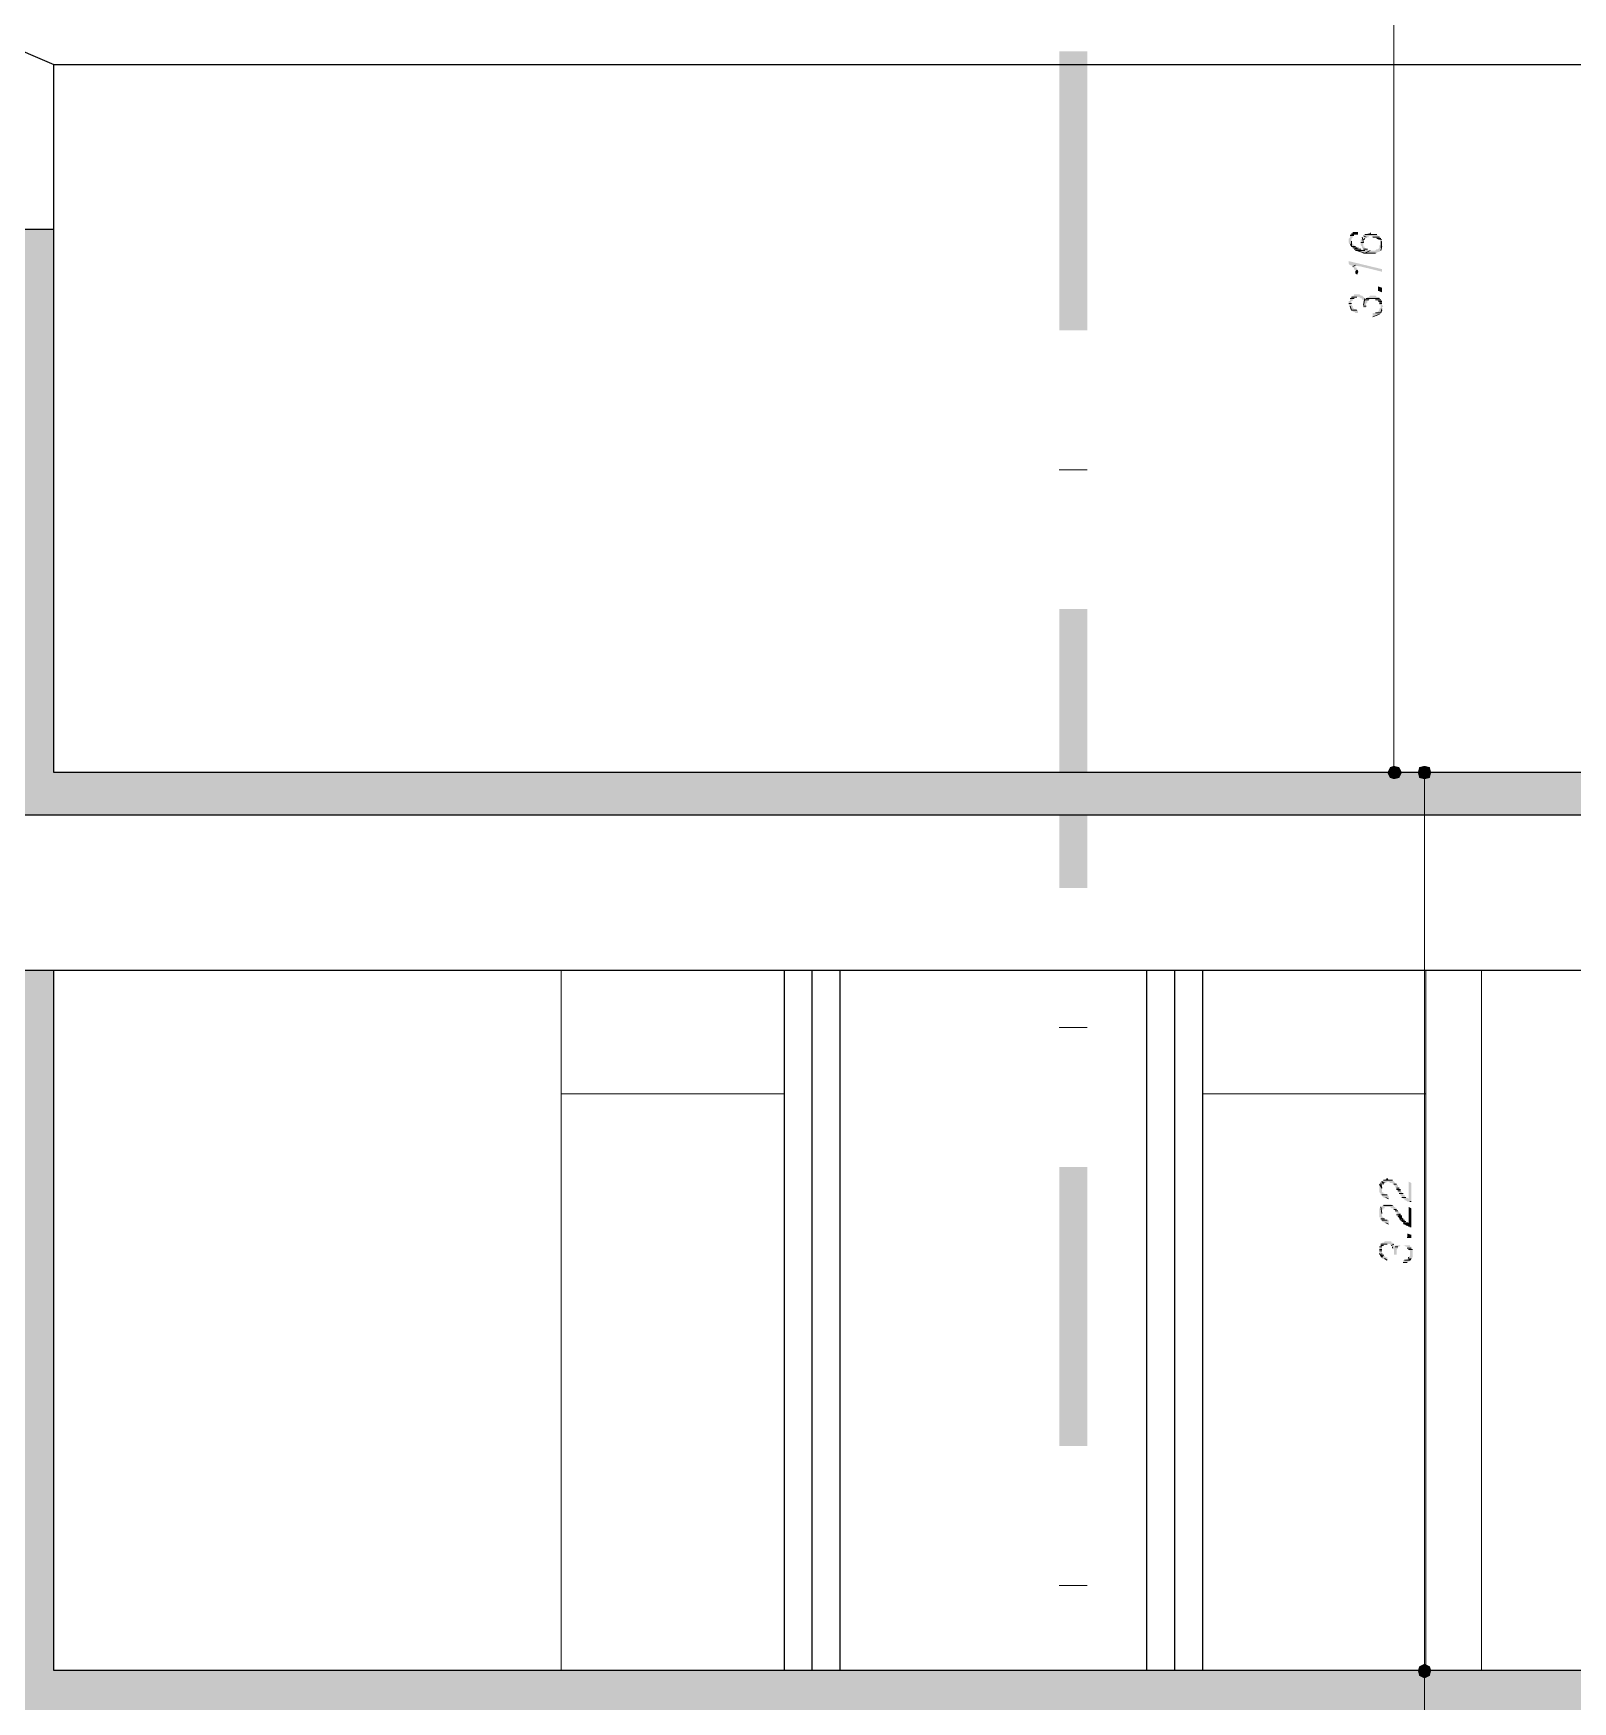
# Model space of a CAD drawing. Header units: millimetres. Extents: x 182 to 575, y -105 to 95.
# Drawn here: x 261.59 to 267.11, y 83.4 to 89.38 of the extents above; entities that cross this region are included whole.
import ezdxf

# ---------------------------------------------------------------- set-up
doc = ezdxf.new("R2010")
doc.units = ezdxf.units.MM
doc.header["$MEASUREMENT"] = 0
doc.layers.add('PDF_Geometry', color=7, linetype='Continuous')
doc.layers.add('PDF_Solid Fills', color=7, linetype='Continuous')

msp = doc.modelspace()

# ---------------------------------------------------------------- hatches: boundary and pattern name
at = {"layer": 'PDF_Solid Fills', "true_color": 0xb9b9b9, "transparency": 33554559}
for points in [[(265.2707, 88.3158), (265.3707, 88.3158), (265.3707, 89.3158), (265.2707, 89.3158)], [(265.2707, 86.3158), (265.3707, 86.3158), (265.3707, 87.3158), (265.2707, 87.3158)], [(261.6659, 83.511), (261.6659, 86.0205), (261.5183, 86.0205), (261.5183, 83.511), (259.5945, 83.511), (259.5945, 82.8015), (259.7945, 82.8015), (259.7945, 83.3586), (270.3516, 83.3586), (270.3516, 82.8015), (270.504, 82.8015), (270.504, 83.511)], [(265.2707, 84.3158), (265.3707, 84.3158), (265.3707, 85.3158), (265.2707, 85.3158)]]:
    msp.add_hatch(color=9, dxfattribs=at).paths.add_polyline_path(points)
h = msp.add_hatch(color=9, dxfattribs=at)
h.paths.add_polyline_path([(271.0088, 87.8205), (269.7088, 87.8205), (269.7088, 88.5301), (271.0088, 88.5301)])
h.paths.add_polyline_path([(269.6088, 87.7205), (271.2088, 87.7205), (271.2088, 88.6777), (268.0088, 88.6777), (268.0088, 86.7301), (261.6659, 86.7301), (261.6659, 88.6777), (259.5945, 88.6777), (259.5945, 87.7205), (259.7945, 87.7205), (259.7945, 88.5301), (261.5183, 88.5301), (261.5183, 86.7301), (259.5945, 86.7301), (259.5945, 86.0205), (259.7945, 86.0205), (259.7945, 86.5777), (270.3516, 86.5777), (270.3516, 86.0205), (270.504, 86.0205), (270.504, 86.7301), (268.1088, 86.7301), (268.1088, 88.5301), (269.6088, 88.5301)], flags=0)
at = {"layer": 'PDF_Solid Fills', "transparency": 33554559}
h = msp.add_hatch(color=256, dxfattribs=at)
h.paths.add_polyline_path([(266.3802, 88.6539), (266.3897, 88.6539), (266.3945, 88.6491), (266.404, 88.6491), (266.4088, 88.6443), (266.4135, 88.6396), (266.4278, 88.6396), (266.4231, 88.6443), (266.4231, 88.6491), (266.4183, 88.6491), (266.4183, 88.6539), (266.4135, 88.6539), (266.4088, 88.6586), (266.3659, 88.6586), (266.3612, 88.6539), (266.3659, 88.6443), (266.3707, 88.6491), (266.3802, 88.6491)])
h.paths.add_polyline_path([(266.3088, 88.6443), (266.3088, 88.6301), (266.3135, 88.6229), (266.3135, 88.6205), (266.3183, 88.6158), (266.3231, 88.611), (266.3278, 88.6062), (266.3326, 88.6062), (266.3326, 88.6015), (266.3373, 88.6015), (266.3421, 88.5967), (266.354, 88.5943), (266.3564, 88.592), (266.4088, 88.592), (266.4131, 88.5962), (266.4183, 88.5967), (266.4231, 88.6015), (266.4278, 88.6062), (266.4278, 88.6205), (266.4243, 88.6062), (266.4231, 88.6062), (266.4231, 88.6205), (266.4183, 88.6205), (266.4183, 88.611), (266.4135, 88.6062), (266.4088, 88.6062), (266.404, 88.6015), (266.3802, 88.6015), (266.3754, 88.6062), (266.3707, 88.6062), (266.3707, 88.611), (266.3659, 88.611), (266.3659, 88.6158), (266.3612, 88.6158), (266.3612, 88.6539), (266.3564, 88.6491), (266.3564, 88.6443), (266.3516, 88.6396), (266.3516, 88.6205), (266.3564, 88.6158), (266.3564, 88.611), (266.3612, 88.6062), (266.3659, 88.6015), (266.3612, 88.6015), (266.3564, 88.6062), (266.3469, 88.6062), (266.3421, 88.611), (266.3373, 88.611), (266.3373, 88.6158), (266.3326, 88.6158), (266.3278, 88.6205), (266.3231, 88.6253), (266.3183, 88.6301), (266.3183, 88.6443), (266.3231, 88.6491), (266.3231, 88.6539), (266.3135, 88.6539), (266.3135, 88.6491)])
for points in [[(266.3183, 88.6586), (266.3421, 88.6586), (266.3421, 88.6681), (266.3231, 88.6681), (266.3231, 88.6634), (266.3183, 88.6634)], [(266.319, 88.5484), (266.3231, 88.5443), (266.3231, 88.5396), (266.3278, 88.5396), (266.3278, 88.5348), (266.3326, 88.5301), (266.3373, 88.5301), (266.3373, 88.5396), (266.3326, 88.5396), (266.3326, 88.5467), (266.3516, 88.5443), (266.4278, 88.5253), (266.4278, 88.5348), (266.3088, 88.5634), (266.3088, 88.5539), (266.3135, 88.5491)], [(266.3326, 88.5205), (266.3373, 88.5158), (266.3421, 88.5158)], [(266.4135, 88.4586), (266.4278, 88.4539), (266.4278, 88.4681), (266.4135, 88.4729)], [(266.3421, 88.3777), (266.3421, 88.3872), (266.3373, 88.3872), (266.3326, 88.392), (266.3278, 88.392), (266.3231, 88.3967), (266.3231, 88.4015), (266.3183, 88.4062), (266.3183, 88.4205), (266.3231, 88.4205), (266.3231, 88.4301), (266.3278, 88.4301), (266.3314, 88.4336), (266.3373, 88.4348), (266.3421, 88.4348), (266.3481, 88.4336), (266.3516, 88.4301), (266.3564, 88.4301), (266.3564, 88.4253), (266.3612, 88.4253), (266.3612, 88.3967), (266.3707, 88.3967), (266.3707, 88.411), (266.3754, 88.4158), (266.3754, 88.4205), (266.3802, 88.4253), (266.385, 88.4253), (266.385, 88.4289), (266.3897, 88.4301), (266.3945, 88.4301), (266.4002, 88.4291), (266.404, 88.4253), (266.4088, 88.4253), (266.4135, 88.4205), (266.4183, 88.4158), (266.4183, 88.4062), (266.4231, 88.4062), (266.4231, 88.3967), (266.4183, 88.392), (266.4183, 88.3872), (266.4135, 88.3824), (266.4088, 88.3777), (266.3945, 88.3777), (266.3945, 88.3634), (266.3993, 88.3634), (266.3993, 88.3646), (266.4135, 88.3682), (266.4183, 88.3729), (266.4231, 88.3777), (266.4278, 88.3824), (266.4278, 88.3967), (266.4326, 88.4015), (266.4278, 88.4062), (266.4278, 88.4205), (266.4231, 88.4253), (266.4183, 88.4301), (266.4183, 88.4348), (266.4088, 88.4348), (266.404, 88.4396), (266.385, 88.4396), (266.3802, 88.4348), (266.3754, 88.4348), (266.3754, 88.4301), (266.3707, 88.4301), (266.3707, 88.4253), (266.3659, 88.4253), (266.3659, 88.4301), (266.3612, 88.4348), (266.3564, 88.4396), (266.3516, 88.4396), (266.3469, 88.4443), (266.3278, 88.4443), (266.3278, 88.4396), (266.3231, 88.4396), (266.3183, 88.4348), (266.3135, 88.4301), (266.3135, 88.4205), (266.3088, 88.4205), (266.3088, 88.4062), (266.3135, 88.3967), (266.3135, 88.392), (266.3183, 88.3872), (266.3231, 88.3872), (266.3231, 88.3824), (266.3294, 88.3808), (266.3326, 88.3777)], [(266.4707, 86.7062), (266.4897, 86.711), (266.4992, 86.7301), (266.4897, 86.7491), (266.4707, 86.7539), (266.4564, 86.7491), (266.4469, 86.7301), (266.4564, 86.711)], [(266.5802, 86.7539), (266.5612, 86.7491), (266.5564, 86.7301), (266.5612, 86.711), (266.5802, 86.7062), (266.5993, 86.711), (266.604, 86.7301), (266.5993, 86.7491)], [(266.4453, 85.2031), (266.4469, 85.2015), (266.4516, 85.2015), (266.4516, 85.211), (266.4469, 85.2158), (266.4373, 85.2158), (266.4373, 85.2205), (266.4326, 85.2205), (266.4326, 85.2253), (266.4278, 85.2253), (266.4278, 85.2491), (266.4326, 85.2539), (266.4326, 85.2586), (266.4421, 85.2586), (266.4469, 85.2634), (266.4516, 85.2634), (266.4564, 85.2586), (266.4659, 85.2586), (266.4659, 85.2539), (266.4707, 85.2539), (266.4707, 85.2491), (266.4754, 85.2491), (266.4754, 85.2443), (266.4802, 85.2396), (266.4802, 85.2348), (266.485, 85.2301), (266.485, 85.2253), (266.4897, 85.2253), (266.4897, 85.2205), (266.4945, 85.2158), (266.4945, 85.211), (266.4992, 85.211), (266.4992, 85.2062), (266.504, 85.2062), (266.504, 85.2015), (266.5088, 85.1999), (266.5088, 85.1967), (266.5147, 85.1955), (266.5183, 85.192), (266.5326, 85.192), (266.5326, 85.2586), (266.5231, 85.2634), (266.5231, 85.2015), (266.5183, 85.2062), (266.5135, 85.2062), (266.5088, 85.211), (266.5088, 85.2158), (266.504, 85.2158), (266.504, 85.2205), (266.4992, 85.2253), (266.4945, 85.2301), (266.4945, 85.2348), (266.4897, 85.2396), (266.4897, 85.2443), (266.485, 85.2443), (266.485, 85.2491), (266.4802, 85.2539), (266.4754, 85.2586), (266.4707, 85.2634), (266.4659, 85.2681), (266.4326, 85.2681), (266.4278, 85.2634), (266.4231, 85.2634), (266.4231, 85.2586), (266.4183, 85.2539), (266.4183, 85.2253), (266.4231, 85.2205), (266.4231, 85.2158), (266.4278, 85.2158), (266.4278, 85.211), (266.4326, 85.2091), (266.4326, 85.2062)], [(266.4516, 85.111), (266.4516, 85.1253), (266.4421, 85.1253), (266.4373, 85.1301), (266.4326, 85.1348), (266.4278, 85.1396), (266.4278, 85.1634), (266.4326, 85.1634), (266.4326, 85.1681), (266.4373, 85.1681), (266.4373, 85.1729), (266.4564, 85.1729), (266.4612, 85.1681), (266.4659, 85.1681), (266.4707, 85.1634), (266.4754, 85.1586), (266.4754, 85.1539), (266.4802, 85.1539), (266.4802, 85.1443), (266.4945, 85.1443), (266.4897, 85.1491), (266.4897, 85.1539), (266.485, 85.1586), (266.4802, 85.1634), (266.4802, 85.1681), (266.4754, 85.1681), (266.4754, 85.1729), (266.4707, 85.1729), (266.4707, 85.1777), (266.4612, 85.1777), (266.4612, 85.1824), (266.4326, 85.1824), (266.4326, 85.1777), (266.4278, 85.1777), (266.4278, 85.1729), (266.4231, 85.1729), (266.4231, 85.1681), (266.4183, 85.1681), (266.4183, 85.1348), (266.4231, 85.1348), (266.4231, 85.1253), (266.4278, 85.1253), (266.4278, 85.1205), (266.4358, 85.1174), (266.4373, 85.1158)], [(266.5112, 85.1086), (266.5135, 85.1062), (266.5199, 85.1047), (266.5231, 85.1015), (266.5326, 85.1015), (266.5326, 85.1681), (266.5231, 85.1729), (266.5231, 85.1158), (266.504, 85.1158), (266.504, 85.111)], [(266.504, 85.1253), (266.504, 85.1301), (266.4945, 85.1253), (266.4992, 85.1205), (266.5088, 85.1253)], [(266.5183, 85.0634), (266.5326, 85.0634), (266.5326, 85.0729), (266.5183, 85.0777)], [(266.5612, 83.492), (266.5802, 83.4824), (266.5993, 83.492), (266.604, 83.511), (266.5993, 83.5253), (266.5802, 83.5348), (266.5612, 83.5253), (266.5564, 83.511)]]:
    msp.add_hatch(color=256, dxfattribs=at).paths.add_polyline_path(points)
h = msp.add_hatch(color=256, dxfattribs=at)
h.paths.add_polyline_path([(266.4183, 85.1396), (266.4278, 85.1396), (266.4183, 85.1396)], flags=0)
h.paths.add_polyline_path([(266.4278, 85.1396), (266.4183, 85.1396), (266.4278, 85.1396)], flags=0)
h.paths.add_polyline_path([(266.4326, 85.1348), (266.4231, 85.1348), (266.4326, 85.1348)], flags=0)
h.paths.add_polyline_path([(266.4326, 85.1348), (266.4231, 85.1301), (266.4326, 85.1348)], flags=0)
h = msp.add_hatch(color=256, dxfattribs=at)
h.paths.add_polyline_path([(266.4231, 84.992), (266.4278, 84.992), (266.4231, 84.9967)])
h.paths.add_polyline_path([(266.4358, 85.038), (266.4421, 85.0396), (266.4564, 85.0396), (266.4612, 85.0348), (266.4659, 85.0301), (266.4707, 85.0396), (266.4659, 85.0443), (266.4612, 85.0443), (266.4612, 85.0491), (266.4373, 85.0491), (266.4326, 85.0443), (266.4278, 85.0443), (266.4231, 85.0396), (266.4231, 85.0348), (266.4183, 85.0301), (266.4183, 85.0015), (266.4278, 84.992), (266.4278, 84.9872), (266.4405, 84.984), (266.4421, 84.9824), (266.4469, 84.9824), (266.4469, 84.992), (266.4421, 84.992), (266.4373, 84.9967), (266.4326, 84.9967), (266.4326, 85.0015), (266.4278, 85.0062), (266.4278, 85.0301), (266.4326, 85.0348)])
h.paths.add_polyline_path([(266.4707, 85.0205), (266.4707, 85.0015), (266.4802, 85.0015), (266.4802, 85.0189), (266.485, 85.0253), (266.485, 85.0301), (266.4897, 85.0301), (266.4945, 85.0348), (266.4754, 85.0348), (266.4754, 85.0301), (266.4707, 85.0348), (266.4707, 85.0396), (266.4659, 85.0253)])
h.paths.add_polyline_path([(266.51, 85.0336), (266.5135, 85.0301), (266.5183, 85.0301), (266.5183, 85.0253), (266.5231, 85.0253), (266.5231, 85.0205), (266.5278, 85.0158), (266.5278, 84.9967), (266.5231, 84.992), (266.5231, 84.9872), (266.5183, 84.9872), (266.5135, 84.9824), (266.504, 84.9824), (266.504, 84.9729), (266.5183, 84.9729), (266.5219, 84.9765), (266.5278, 84.9777), (266.5278, 84.9824), (266.5326, 84.9872), (266.5373, 84.992), (266.5373, 85.0205), (266.5326, 85.0253), (266.5326, 85.0301), (266.5278, 85.0301), (266.5278, 85.0348), (266.504, 85.0348)])

# ---------------------------------------------------------------- linework, layer by layer
at = {"layer": 'PDF_Geometry', "lineweight": 25}
msp.add_lwpolyline([(260.5707, 89.892), (260.5707, 89.7396), (261.6659, 89.2682), (268.0088, 89.2682), (269.1088, 89.7396), (269.1088, 89.892)], close=True, dxfattribs=at)
at = {"layer": 'PDF_Geometry', "lineweight": 13}
for points in [[(266.4707, 89.8634), (266.4707, 89.8396), (266.4707, 86.7777), (266.4707, 86.7539)], [(266.3707, 88.6491), (266.3612, 88.6539), (266.3707, 88.6491)], [(266.3659, 88.6443), (266.3659, 88.6443), (266.3612, 88.6396)], [(266.4088, 88.6586), (266.3659, 88.6586), (266.4088, 88.6586)], [(266.3873, 88.6634), (266.385, 88.6634), (266.385, 88.6634), (266.385, 88.661), (266.3683, 88.6586)], [(266.4088, 88.6443), (266.4231, 88.6443), (266.4088, 88.6443)], [(266.4088, 88.6443), (266.4278, 88.6396), (266.4088, 88.6443)], [(266.3326, 88.6158), (266.3183, 88.6158), (266.3326, 88.6158)], [(266.3231, 88.611), (266.3373, 88.611), (266.3231, 88.611)], [(266.3421, 88.611), (266.3278, 88.6062), (266.3421, 88.611)], [(266.3516, 88.6062), (266.3278, 88.6062), (266.3516, 88.6062)], [(266.3659, 88.6015), (266.3326, 88.6015), (266.3659, 88.6015)], [(266.3373, 88.6015), (266.3659, 88.592), (266.3373, 88.6015)], [(266.3516, 88.6301), (266.3612, 88.6301), (266.3516, 88.6301)], [(266.404, 88.592), (266.3659, 88.592), (266.404, 88.592)], [(266.3945, 88.592), (266.3802, 88.592), (266.3945, 88.592)], [(266.3231, 88.5443), (266.3326, 88.5491), (266.3231, 88.5443)], [(266.3421, 88.5253), (266.3326, 88.5253), (266.3421, 88.5253)], [(266.3326, 88.5253), (266.3421, 88.5253), (266.3326, 88.5253)], [(266.4278, 88.4539), (266.4135, 88.4586), (266.4278, 88.4539)], [(266.3088, 88.411), (266.3183, 88.411), (266.3088, 88.411)], [(266.3183, 88.411), (266.3088, 88.411), (266.3183, 88.411)], [(266.3278, 88.4301), (266.3135, 88.4301), (266.3278, 88.4301)], [(266.3135, 88.4301), (266.3278, 88.4301), (266.3135, 88.4301)], [(266.3612, 88.4062), (266.3659, 88.4301), (266.3612, 88.4062)], [(266.3707, 88.4015), (266.3612, 88.4015), (266.3707, 88.4015)], [(266.4278, 88.4205), (266.4135, 88.4205), (266.4278, 88.4205)], [(266.4135, 88.4205), (266.4278, 88.4205), (266.4135, 88.4205)], [(266.4183, 88.4158), (266.4278, 88.4158), (266.4183, 88.4158)], [(266.4278, 88.411), (266.4183, 88.411), (266.4278, 88.411)], [(266.3373, 88.3872), (266.3183, 88.3872), (266.3373, 88.3872)], [(266.4231, 88.3777), (266.404, 88.3777), (266.4231, 88.3777)], [(266.404, 88.3777), (266.4231, 88.3777), (266.404, 88.3777)], [(265.4802, 86.7301), (266.6707, 86.7301)], [(265.9135, 86.7301), (266.5612, 86.7301)], [(266.5802, 83.5348), (266.5802, 83.5586), (266.5802, 86.6777), (266.5802, 86.7062)], [(263.485, 83.511), (263.485, 86.0205)], [(266.585, 86.0205), (266.585, 83.511), (266.585, 86.0205)], [(266.785, 83.511), (266.785, 86.0205)], [(264.285, 85.5777), (263.485, 85.5777)], [(266.585, 85.5777), (265.785, 85.5777)], [(266.4373, 85.2586), (266.4278, 85.2634), (266.4373, 85.2586)], [(266.4326, 85.2539), (266.4278, 85.2634), (266.4326, 85.2539)], [(266.4659, 85.2681), (266.4326, 85.2681), (266.4659, 85.2681)], [(266.4445, 85.2729), (266.4493, 85.2729), (266.4469, 85.2705), (266.435, 85.2681)], [(266.4802, 85.2539), (266.4707, 85.2539), (266.4802, 85.2539)], [(266.4707, 85.2539), (266.4802, 85.2539), (266.4707, 85.2539)], [(266.4802, 85.2396), (266.4897, 85.2396), (266.4802, 85.2396)], [(266.4945, 85.2348), (266.4802, 85.2348), (266.4945, 85.2348)], [(266.485, 85.2301), (266.4945, 85.2301), (266.485, 85.2301)], [(266.4278, 85.2158), (266.4469, 85.2158), (266.4278, 85.2158)], [(266.4659, 85.1777), (266.4326, 85.1777), (266.4659, 85.1777)], [(266.4897, 85.2205), (266.504, 85.2205), (266.4897, 85.2205)], [(266.5135, 85.2062), (266.4992, 85.2062), (266.5135, 85.2062)], [(266.4373, 85.1301), (266.4231, 85.1301), (266.4373, 85.1301)], [(266.4278, 85.1253), (266.4469, 85.1253), (266.4278, 85.1253)], [(266.4707, 85.1634), (266.4802, 85.1634), (266.4707, 85.1634)], [(266.485, 85.1586), (266.4754, 85.1586), (266.485, 85.1586)], [(266.4945, 85.1443), (266.4802, 85.1443), (266.4945, 85.1443)], [(266.485, 85.1396), (266.4992, 85.1396), (266.485, 85.1396)], [(266.4897, 85.1348), (266.4992, 85.1348), (266.4897, 85.1348)], [(266.504, 85.1301), (266.4897, 85.1301), (266.504, 85.1301)], [(266.4945, 85.1253), (266.5088, 85.1253), (266.4945, 85.1253)], [(266.5088, 85.1253), (266.4945, 85.1253), (266.5088, 85.1253)], [(266.4992, 85.1205), (266.5135, 85.1205), (266.4992, 85.1205)], [(266.504, 85.1158), (266.5183, 85.1158), (266.504, 85.1158)], [(266.5207, 85.1158), (266.5088, 85.1158), (266.5064, 85.1205), (266.5088, 85.1229)], [(266.5326, 85.0634), (266.5183, 85.0634), (266.5326, 85.0634)], [(266.4183, 85.0301), (266.4278, 85.0301), (266.4183, 85.0301)], [(266.4278, 85.0301), (266.4183, 85.0301), (266.4278, 85.0301)], [(266.4278, 85.0205), (266.4183, 85.0205), (266.4278, 85.0205)], [(266.4183, 85.0158), (266.4278, 85.0158), (266.4183, 85.0158)], [(266.4469, 85.0396), (266.4231, 85.0396), (266.4469, 85.0396)], [(266.4231, 85.0396), (266.4469, 85.0396), (266.4231, 85.0396)], [(266.4231, 85.0348), (266.4326, 85.0348), (266.4231, 85.0348)], [(266.4326, 85.0348), (266.4231, 85.0348), (266.4326, 85.0348)], [(266.4612, 85.0348), (266.4707, 85.0396), (266.4612, 85.0348)], [(266.4659, 85.0301), (266.4659, 85.0301), (266.4659, 85.0253)], [(266.5231, 85.0205), (266.5373, 85.0205), (266.5231, 85.0205)], [(266.5278, 84.9824), (266.5088, 84.9824), (266.5278, 84.9824)], [(266.5088, 84.9824), (266.5278, 84.9824), (266.5088, 84.9824)], [(266.5802, 80.2729), (266.5802, 80.2967), (266.5802, 83.4586), (266.5802, 83.4824)]]:
    msp.add_lwpolyline(points, dxfattribs=at)
at = {"layer": 'PDF_Geometry', "lineweight": 25}
for points in [[(268.0088, 89.2682), (268.0088, 86.7301), (261.6659, 86.7301), (261.6659, 89.2682)], [(259.5945, 86.7301), (261.5183, 86.7301), (261.5183, 88.5301), (259.7945, 88.5301), (259.7945, 87.7205), (259.5945, 87.7205), (259.5945, 88.6777), (261.6659, 88.6777)], [(261.6659, 88.5301), (261.6659, 88.5301)], [(261.6659, 88.5301), (261.6659, 88.5301)], [(270.3516, 86.0205), (270.3516, 86.5777), (259.7945, 86.5777), (259.7945, 86.0205)], [(270.504, 86.0205), (259.5945, 86.0205)], [(270.504, 83.511), (261.6659, 83.511), (261.6659, 86.0205)], [(264.285, 83.511), (264.285, 86.0205)], [(264.385, 83.511), (264.385, 86.0205)], [(264.485, 83.511), (264.485, 86.0205)], [(265.585, 83.511), (265.585, 86.0205)], [(265.685, 83.511), (265.685, 86.0205)], [(265.785, 83.511), (265.785, 86.0205)]]:
    msp.add_lwpolyline(points, dxfattribs=at)
at = {"layer": 'PDF_Geometry', "lineweight": 13}
for points in [[(266.3207, 88.6539, 0.0143, 0.0143, 0), (266.3207, 88.6586, 0, 0, 0), (266.335, 88.6586, 0, 0, 0)], [(266.4254, 88.611, 0.00476, 0.00476, 0), (266.4254, 88.6253, 0.00476, 0.00476, 0), (266.4254, 88.6301, 0.00953, 0.00953, 0), (266.4231, 88.6324, 0, 0, 0), (266.4231, 88.6372, 0, 0, 0), (266.4135, 88.6396, 0, 0, 0)], [(266.5064, 85.0443, 0, 0, 0), (266.5016, 85.0443, 0, 0, 0), (266.5016, 85.0443, 0, 0, 0), (266.5016, 85.0396, 0.0429, 0.0429, 0), (266.5016, 85.0396, 0, 0, 0), (266.5016, 85.0348, 0, 0, 0)]]:
    msp.add_lwpolyline(points, format="xyseb", dxfattribs=at)
for points in [[(266.3564, 88.6491), (266.3612, 88.6301), (266.3564, 88.6491)], [(266.3945, 88.6491), (266.4183, 88.6491), (266.3945, 88.6491)], [(266.3135, 88.6253), (266.3183, 88.6158), (266.3135, 88.6253)], [(266.3183, 88.6348), (266.3183, 88.6158), (266.3183, 88.6348)], [(266.3754, 88.6062), (266.3612, 88.6062), (266.3754, 88.6062)], [(266.3612, 88.6062), (266.3707, 88.6062), (266.3612, 88.6062)], [(266.3612, 88.592), (266.3659, 88.592), (266.3612, 88.592)], [(266.385, 88.6015), (266.3659, 88.592), (266.385, 88.6015)], [(266.4278, 88.6158), (266.4231, 88.6015), (266.4278, 88.6158)], [(266.3135, 88.4015), (266.3183, 88.3872), (266.3135, 88.4015)], [(266.3373, 88.4348), (266.3183, 88.4348), (266.3373, 88.4348)], [(266.3183, 88.4348), (266.3373, 88.4348), (266.3183, 88.4348)], [(266.3802, 88.4253), (266.3659, 88.4253), (266.3802, 88.4253)], [(266.4183, 88.4301), (266.3707, 88.4301), (266.4183, 88.4301)], [(266.4231, 88.4253), (266.404, 88.4253), (266.4231, 88.4253)], [(266.404, 88.4253), (266.4231, 88.4253), (266.404, 88.4253)], [(266.4088, 88.4253), (266.4231, 88.4253), (266.4088, 88.4253)], [(266.4183, 88.3729), (266.3945, 88.3634), (266.4183, 88.3729)], [(266.4278, 88.392), (266.4231, 88.3777), (266.4278, 88.392)], [(266.4278, 88.3872), (266.4231, 88.3777), (266.4278, 88.3872)], [(266.4183, 85.2539), (266.4278, 85.2396), (266.4183, 85.2539)], [(266.4231, 85.2586), (266.4278, 85.2396), (266.4231, 85.2586)], [(266.4231, 85.1729), (266.4278, 85.1491), (266.4231, 85.1729)], [(266.4421, 85.2062), (266.4516, 85.2015), (266.4421, 85.2062)], [(266.5278, 85.192), (266.5326, 85.192), (266.5278, 85.192)], [(266.4421, 85.1158), (266.4516, 85.111), (266.4421, 85.1158)], [(266.5278, 85.1015), (266.5326, 85.1015), (266.5278, 85.1015)], [(266.4183, 85.0062), (266.4278, 84.992), (266.4183, 85.0062)], [(266.4278, 85.0062), (266.4278, 84.992), (266.4278, 85.0062)], [(266.4326, 85.0015), (266.4278, 84.992), (266.4326, 85.0015)], [(266.485, 85.0301), (266.4754, 85.0301), (266.485, 85.0301)], [(266.5326, 85.0253), (266.5183, 85.0253), (266.5326, 85.0253)], [(266.5231, 84.992), (266.5278, 84.9824), (266.5231, 84.992)], [(266.4373, 84.9872), (266.4469, 84.9824), (266.4373, 84.9872)], [(266.5135, 84.9729), (266.504, 84.9729), (266.5135, 84.9729)], [(266.5183, 84.9729), (266.504, 84.9729), (266.5183, 84.9729)], [(266.5231, 84.9872), (266.5278, 84.9824), (266.5231, 84.9872)], [(266.5326, 84.9872), (266.5278, 84.9824), (266.5326, 84.9872)], [(266.6707, 83.511), (265.5421, 83.511)]]:
    msp.add_lwpolyline(points, close=True, dxfattribs=at)
for points, const_width in [([(266.335, 88.5301), (266.3373, 88.5277), (266.3373, 88.5229), (266.3373, 88.5181)], 0.00952), ([(266.4873, 85.1443), (266.4897, 85.1443), (266.4897, 85.1396), (266.4992, 85.1372)], 0.00952), ([(266.4921, 85.1372), (266.4969, 85.1324), (266.4921, 85.1277)], 0.00674)]:
    msp.add_lwpolyline(points, dxfattribs=dict(at, const_width=const_width))
at = {"layer": 'PDF_Geometry', "color": 9, "lineweight": 0, "true_color": 0xb9b9b9}
for points in [[(265.2707, 87.8158), (265.3707, 87.8158)], [(265.2707, 85.8158), (265.3707, 85.8158)], [(265.2707, 83.8158), (265.3707, 83.8158)]]:
    msp.add_lwpolyline(points, dxfattribs=at)

doc.saveas('drawing.dxf')
